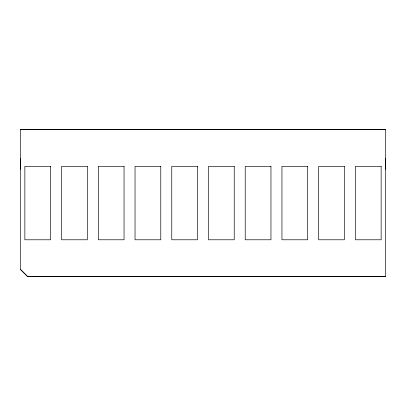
<?xml version="1.0" encoding="UTF-8"?>
<svg xmlns="http://www.w3.org/2000/svg" width="406" height="406" viewBox="0 0 406 406"><rect width="100%" height="100%" fill="white"/><g stroke="black" fill="none" stroke-linecap="round" stroke-linejoin="round"><path stroke-width="0.61" d="M20.3 169.272L20.305 158.411M385.7 169.266L385.7 158.411M20.3 129.494L385.7 129.489L20.3 129.494L20.3 269.279L27.532 276.511L385.7 276.4L27.532 276.405L20.3 269.279M138.69 276.481L139.461 276.461L138.867 276.481M143.374 276.481L143.546 276.481M145.708 276.471L144.988 276.481L146.5 276.471M149.89 276.456L148.327 276.481M156.33 276.456L154.767 276.481M157.584 276.466L157.533 276.481M162.258 276.471L161.69 276.486M163.928 276.461L164.648 276.456M168.556 276.481L168.033 276.481L168.607 276.456M181.924 276.481L183.441 276.461M186.785 276.456L185.268 276.481M212.663 276.456L213.992 276.461M215.814 276.476L217.114 276.476M218.956 276.45L219.499 276.456L218.727 276.481M225.391 276.45L225.122 276.481L226.634 276.486L225.218 276.45M234.658 276.481L236.13 276.481M242.301 276.476L241.002 276.476L241.824 276.456M249.634 276.466L251.192 276.461M254.537 276.466L253.811 276.466M268.523 276.466L269.995 276.471M279.501 276.476L279.77 276.45L278.998 276.461M143.46 276.456L142.075 276.476M145.16 276.481L145.759 276.45M152.174 276.45L151.56 276.481L152.128 276.471M158.325 276.45L157.716 276.481L158.254 276.486M176.285 276.481L175.59 276.481L177.062 276.486M217.154 276.471L216.591 276.481L217.337 276.456M222.072 276.481L223.63 276.45L222.158 276.45M225.305 276.481L225.914 276.45M232.07 276.45L231.456 276.481L232.841 276.456L231.993 276.486M235.434 276.486L236.043 276.456M238.388 276.456L237.617 276.476L239.18 276.461M241.778 276.481L242.524 276.471M250.4 276.456L249.812 276.466L251.147 276.481M256.648 276.466L255.927 276.481L257.445 276.471L256.628 276.486M259.267 276.481L260.784 276.481M262.367 276.466L263.088 276.466M266.503 276.486L267.224 276.481L265.712 276.481M268.655 276.481L269.219 276.466M272.629 276.486L273.197 276.466L271.858 276.481M215.865 276.456L216.637 276.456M228.558 276.45L229.892 276.45L228.512 276.481M234.709 276.45L235.505 276.45M253.014 276.476L253.862 276.45M260.063 276.481L260.652 276.466M262.499 276.481L263.885 276.471M276.379 276.461L274.867 276.461M278.201 276.476L279.049 276.45M139.39 276.486L140.253 276.461M152.9 276.471L151.479 276.456M157.756 276.471L159.101 276.456M160.918 276.481L161.761 276.45M164.06 276.476L165.44 276.461M167.262 276.476L168.084 276.456M218.905 276.481L220.199 276.486M222.864 276.481L223.584 276.481M385.7 129.489L385.7 276.506M180.447 276.481L179.726 276.486L180.447 276.481M231.547 276.45L231.273 276.481L231.547 276.456M149.718 276.456L149.124 276.486L149.712 276.466M254.354 276.471L253.765 276.486L254.4 276.45M50.593 166.328L24.857 166.328L24.857 239.784L50.593 239.784L50.593 166.328M87.32 166.328L61.585 166.328L61.585 239.784L87.32 239.779L87.32 166.328M124.048 166.323L98.308 166.328L98.313 239.779L124.048 239.779L124.048 166.323M160.776 166.323L135.036 166.323L135.041 239.779L160.776 239.779L160.776 166.323M197.504 166.323L171.763 166.323L171.768 239.779L197.504 239.779L197.504 166.323M234.232 166.323L208.491 166.323L208.496 239.779L234.232 239.779L234.232 166.323M270.959 166.323L245.219 166.323L245.219 239.779L270.959 239.779L270.959 166.323M307.687 166.323L281.947 166.323L281.947 239.779L307.687 239.779L307.687 166.323M344.415 166.323L318.674 166.323L318.674 239.779L344.415 239.779L344.415 166.323M381.143 166.323L355.402 166.323L355.402 239.779L381.143 239.779L381.143 166.323"/></g></svg>
